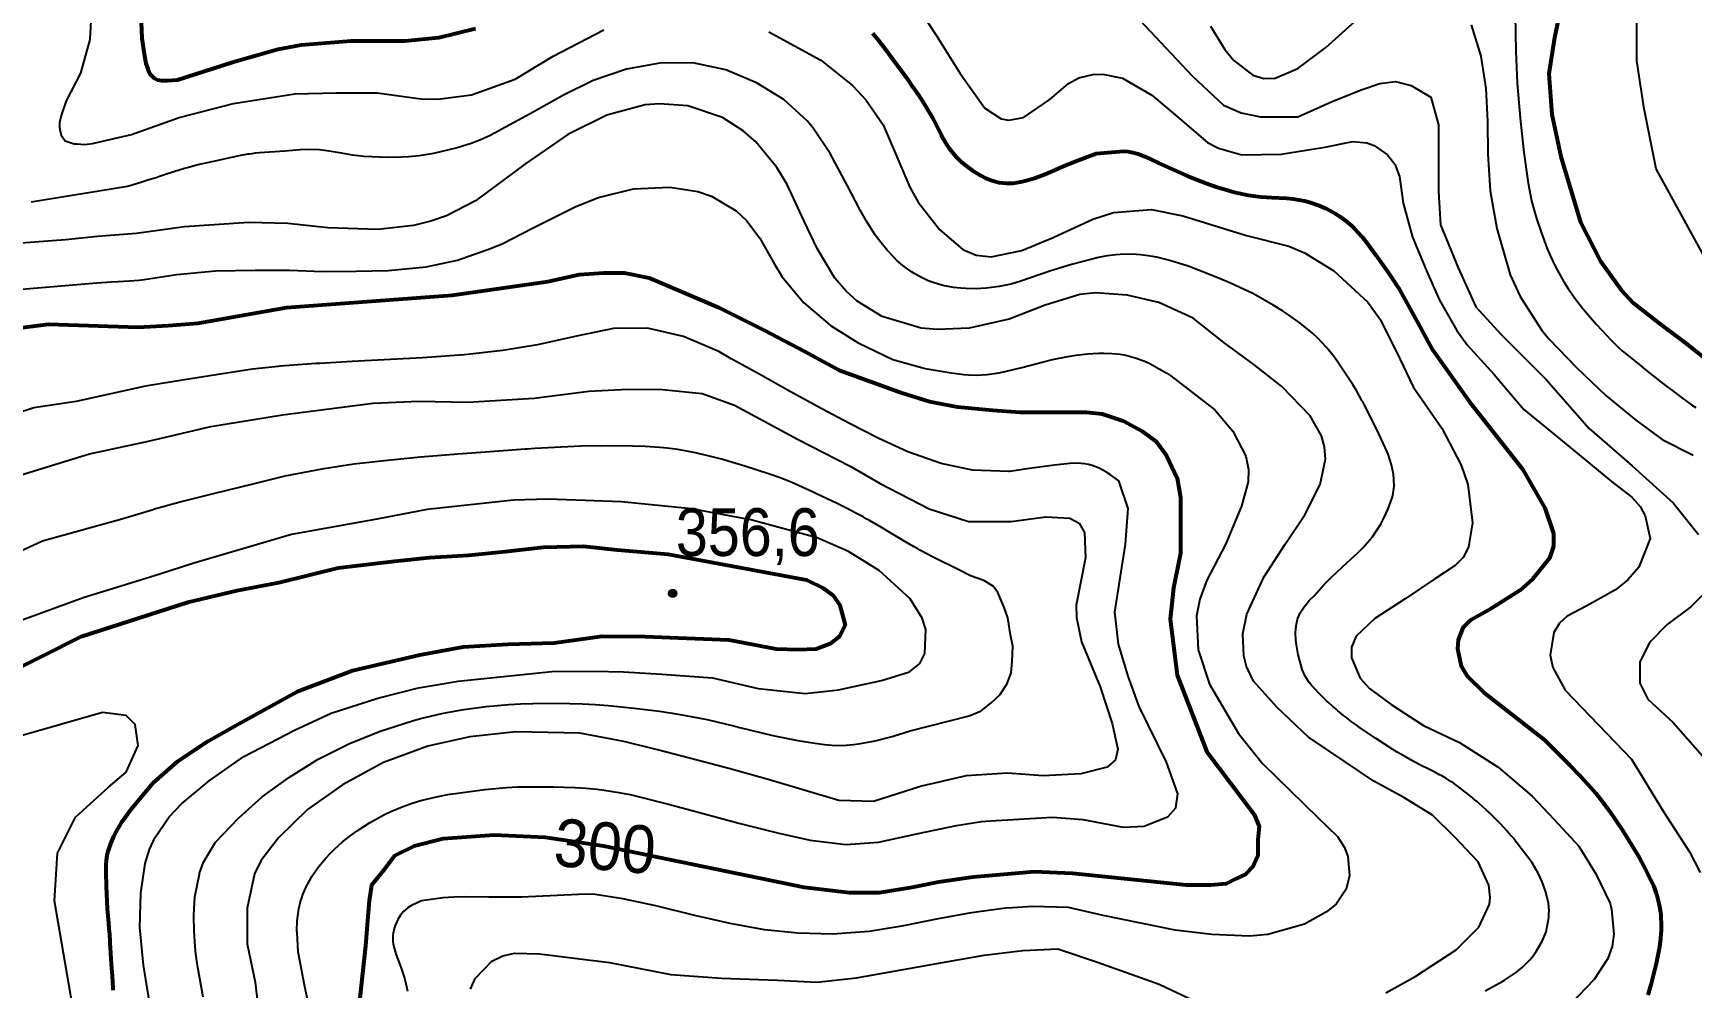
# Model space of a CAD drawing. Header units: metres. Extents: x 549268 to 556659, y 1838059 to 1844558.
# Drawn here: x 554969 to 555559, y 1839053 to 1839393 of the extents above; entities that cross this region are included whole.
import ezdxf
from ezdxf.enums import TextEntityAlignment as Align

# ---------------------------------------------------------------- set-up
doc = ezdxf.new("R2010")
doc.units = ezdxf.units.M
doc.header["$LTSCALE"] = 0.8
for name, color, linetype, lineweight in [('1', 7, 'Continuous', 25), ('2', 7, 'Continuous', 53), ('5', 7, 'Continuous', 13)]:
    doc.layers.add(name, color=color, linetype=linetype, lineweight=lineweight)
doc.layers.add('4', color=7, linetype='Continuous')

msp = doc.modelspace()

# ---------------------------------------------------------------- hatches: boundary and pattern name
at = {"layer": '5'}
msp.add_hatch(color=256, dxfattribs=at).paths.add_polyline_path([(555197.93, 1839193.82, 1), (555194.93, 1839193.82, 1)])

# ---------------------------------------------------------------- linework, layer by layer
at = {"layer": '1'}
for points in [[(555565.21, 1839310.82), (555546.45, 1839345.01), (555542.19, 1839366.38), (555539.64, 1839383.48), (555539.64, 1839400.57), (555539.64, 1839415.96), (555543.05, 1839464.68), (555541.33, 1839480.93), (555537.07, 1839486.91), (555530.25, 1839491.18), (555519.17, 1839494.6), (555503.83, 1839494.6), (555484.22, 1839492.04), (555446.72, 1839471.52), (555439.05, 1839463.83), (555433.08, 1839463.83), (555429.67, 1839463.83)], [(554989.75, 1839404.22), (554988.96, 1839391.03), (554985.7, 1839378.98), (554980.61, 1839369.18), (554978.74, 1839363.94), (554978.18, 1839361.32), (554978.18, 1839359.64), (554978.56, 1839357.96), (554978.74, 1839357.02), (554980.24, 1839354.96), (554983.41, 1839353.84), (554984.53, 1839353.84), (554987.14, 1839353.66), (554989.93, 1839354.03), (555003.82, 1839357.21), (555020.84, 1839363.29), (555040.15, 1839368.23), (555061.96, 1839371.62), (555076.62, 1839372), (555091.29, 1839372), (555106.83, 1839369.87), (555112.86, 1839369.74), (555124.88, 1839371.37), (555140.35, 1839376.91), (555153.89, 1839385.11), (555171.88, 1839394.51)], [(555283.87, 1839402.29), (555290.42, 1839392.16), (555298.81, 1839378.86), (555307.55, 1839366.63), (555313.4, 1839362.78), (555316.07, 1839362.33), (555321.26, 1839363.22), (555330.7, 1839369.65), (555337.36, 1839375.38), (555340.98, 1839377.42), (555345.97, 1839378.62)], [(555359.07, 1839401.87), (555381.34, 1839378.14), (555392.48, 1839367.67), (555398.74, 1839364.88), (555405.7, 1839363.48), (555418.92, 1839363.48), (555431.45, 1839369.06), (555441.89, 1839373.25), (555448.15, 1839375.34), (555453.72, 1839376.04), (555459.29, 1839374.65), (555466.25, 1839370.46), (555469.03, 1839360.69), (555469.03, 1839336.96), (555469.73, 1839325.09), (555475.99, 1839309.74), (555482.26, 1839295.78), (555491.3, 1839286.01), (555507.31, 1839269.96), (555522.62, 1839252.51), (555537.93, 1839239.25), (555552.54, 1839225.99), (555561.59, 1839214.82)], [(555387.9, 1839395.78), (555392.93, 1839387.43), (555396.16, 1839383.59), (555402.93, 1839378.31), (555406.8, 1839377.09), (555410.91, 1839377.28), (555418.94, 1839380.68), (555428.87, 1839388.23), (555439.36, 1839397.52)], [(555480.68, 1839396.25), (555484.04, 1839385.13), (555485.88, 1839373.54), (555486.51, 1839361.92), (555486.58, 1839350.23), (555487.37, 1839337.12), (555489.76, 1839323.69), (555494.58, 1839307.25), (555498.04, 1839299.47), (555505.7, 1839287.63), (555508.33, 1839284.44), (555518.22, 1839274.11), (555528.59, 1839264.31), (555539.18, 1839255.57), (555548.59, 1839248.54), (555559.67, 1839242.97)], [(555496.28, 1839399.8), (555496.52, 1839386.91), (555497.01, 1839375.43), (555498.09, 1839362.99), (555499.43, 1839350.73), (555499.63, 1839349.29), (555500.2, 1839344.89), (555500.91, 1839339.84), (555501.36, 1839337.33), (555502.17, 1839333.6), (555503.15, 1839329.82), (555503.88, 1839327.32), (555505.52, 1839322.37), (555507.63, 1839316.82), (555508.8, 1839314.09), (555510.72, 1839310.06), (555513.66, 1839304.75), (555515.28, 1839302.18), (555517.88, 1839298.45), (555520.24, 1839295.4), (555525.27, 1839289.55), (555530.55, 1839283.9), (555533.3, 1839281.17), (555534.4, 1839280.12), (555540.94, 1839274.91), (555541.92, 1839274.11), (555543.88, 1839272.51), (555545.86, 1839270.93), (555547.19, 1839269.89), (555549.85, 1839267.82), (555552.57, 1839265.75), (555553.94, 1839264.73), (555556, 1839263.21), (555558.08, 1839261.71), (555559.12, 1839260.97), (555560.58, 1839259.94)], [(555230.63, 1839393.81), (555249.2, 1839383.72), (555260.41, 1839374.65), (555265.3, 1839369.4), (555271.33, 1839360.62), (555280.86, 1839338.4), (555283.87, 1839333.07), (555291.54, 1839323.24), (555299.75, 1839316.29), (555304.46, 1839314.25), (555309.77, 1839313.67), (555320.76, 1839315.93), (555331.83, 1839320.58), (555345.99, 1839327.08), (555353.35, 1839329.42), (555366.83, 1839330.54), (555378.07, 1839328.29), (555400.64, 1839321.24), (555415.69, 1839317.45), (555421.33, 1839315.11), (555431.82, 1839308.67), (555443.81, 1839297.49), (555448.42, 1839291.26), (555455.41, 1839277.11), (555460.02, 1839267.4), (555470.22, 1839252.6), (555477.04, 1839239.48), (555479.44, 1839232.57), (555481.09, 1839218.89), (555479.74, 1839210.36), (555477.88, 1839206.7), (555474.99, 1839203.73), (555467.66, 1839198.99), (555457.17, 1839191.88), (555446.33, 1839184.8), (555439.75, 1839178.51), (555438.07, 1839174.65), (555438.04, 1839170.9), (555441.18, 1839163.58), (555444.42, 1839159.97), (555452.15, 1839154.28), (555463.69, 1839146.8), (555476.55, 1839140.66), (555490.26, 1839131.95), (555502.32, 1839121.65), (555510.17, 1839113.34)], [(555236.02, 1839369.64), (555226.31, 1839375.55), (555215.41, 1839380.18), (555203.56, 1839382.67), (555191.85, 1839382.61), (555179.95, 1839380.42), (555168.12, 1839376.4), (555157.6, 1839371.24), (555145.74, 1839364.51), (555135.42, 1839358.93), (555133.77, 1839358.08), (555130.74, 1839356.48), (555127.17, 1839354.93), (555124.73, 1839354.03), (555119.75, 1839352.48), (555113.77, 1839350.97), (555110.75, 1839350.36), (555106.2, 1839349.66), (555102.42, 1839349.29), (555099.9, 1839349.15), (555094.84, 1839349.05), (555089.31, 1839349.19), (555086.55, 1839349.38), (555082.43, 1839349.85), (555078.52, 1839350.5), (555073.32, 1839351.38), (555070.71, 1839351.68), (555066.64, 1839351.84), (555063.91, 1839351.75), (555058.43, 1839351.21), (555049.34, 1839350.67), (555047.85, 1839350.53), (555046.59, 1839350.37), (555045.75, 1839350.25), (555045.2, 1839350.16), (555044.09, 1839349.97), (555043.25, 1839349.81), (555041.6, 1839349.47), (555039.94, 1839349.11), (555037.73, 1839348.61), (555036.63, 1839348.37), (555034.12, 1839347.83), (555030.77, 1839347.12), (555029.1, 1839346.76), (555027.43, 1839346.37), (555026.6, 1839346.17), (555025.36, 1839345.85), (555024.07, 1839345.49), (555023.21, 1839345.24), (555021.5, 1839344.72), (555018.94, 1839343.9), (555015.54, 1839342.78), (555013.83, 1839342.22), (555012.56, 1839341.81), (555010.02, 1839341.02), (555007.47, 1839340.24), (555004.06, 1839339.21), (555002.36, 1839338.7), (554968.09, 1839333.05)], [(555345.97, 1839378.62), (555349.52, 1839378.68), (555356.53, 1839377.26), (555367.02, 1839371.21), (555376.93, 1839362.76), (555386.85, 1839354.31), (555390.67, 1839352.29), (555399.03, 1839349.94), (555413.04, 1839350.18), (555428.57, 1839352.73), (555438.55, 1839354.66), (555443.46, 1839354.27), (555446.13, 1839353.31), (555450.88, 1839349.99), (555453.48, 1839346.58), (555455.09, 1839342.22), (555456.41, 1839332.77), (555459.8, 1839320.61), (555464.71, 1839308.69), (555469.35, 1839298.23), (555475.5, 1839287.35), (555479.2, 1839282.34), (555488.84, 1839271.69), (555499.37, 1839259.26), (555509.16, 1839251.35), (555520.43, 1839242.04), (555530.55, 1839233.67), (555537.8, 1839228.02), (555540.74, 1839224.74), (555542.59, 1839221.37), (555544.4, 1839213.4), (555540.29, 1839203.18), (555536.4, 1839198.65), (555532.02, 1839195.04), (555521.85, 1839189.4), (555514.87, 1839185.74), (555512.06, 1839183.22), (555510.03, 1839179.84), (555508.79, 1839171.82), (555509.73, 1839167.37), (555514.12, 1839159.39), (555537.74, 1839134.81), (555549.26, 1839115.87), (555558.38, 1839101.82), (555562.12, 1839094.44)], [(555450.22, 1839051.57), (555460.98, 1839057.45), (555475.27, 1839066.93), (555483.35, 1839074.97), (555487.14, 1839083.16), (555487.37, 1839085.5), (555486.9, 1839089.93), (555483.11, 1839098.16), (555475, 1839106.93), (555466.84, 1839114.86), (555456.7, 1839121.09), (555446.04, 1839126.99), (555435.39, 1839134), (555422.74, 1839142.62), (555411.58, 1839153.12), (555403.14, 1839162.51), (555400.71, 1839167.76), (555399.76, 1839171.57), (555399.39, 1839179.4), (555400.79, 1839186.46), (555406.89, 1839199.58), (555414.4, 1839211.31), (555421.39, 1839221.79), (555426.92, 1839232.62), (555428.74, 1839241.54), (555428.45, 1839246.02), (555427.36, 1839249.9), (555423.39, 1839257.02), (555413.2, 1839267.45), (555403.31, 1839275.25), (555392.63, 1839283.18), (555381.67, 1839291.8), (555369.46, 1839297.34), (555358.25, 1839299.97), (555346.91, 1839300.79), (555341.3, 1839300.2), (555329.04, 1839296.37), (555316.2, 1839291.42), (555301.92, 1839288.25), (555290.52, 1839287.76), (555284.83, 1839288.29), (555270.98, 1839292.39), (555262.07, 1839297.87), (555258.18, 1839301.36), (555254.2, 1839306.03), (555247.82, 1839316.58), (555243.29, 1839326.38), (555237.2, 1839339.35), (555233.53, 1839345.5), (555226, 1839354.6), (555221.55, 1839358.51), (555214.12, 1839363.25), (555201.85, 1839367.35), (555191.72, 1839368.16), (555186.65, 1839367.78), (555172.96, 1839364.14), (555159.11, 1839357.14), (555144.22, 1839346.85), (555126.31, 1839333.58), (555115.88, 1839328.29), (555110.37, 1839326.35), (555104.17, 1839324.82), (555091.49, 1839323.37), (555073.75, 1839323.97), (555059.47, 1839325.48), (555045.56, 1839325.86), (555022.63, 1839324.35), (555005.55, 1839321.93), (554991.73, 1839320.88), (554980.34, 1839319.72), (554958.26, 1839318.04)], [(555421.56, 1839164.32), (555420.51, 1839166.74), (555419.96, 1839168.43), (555419.08, 1839171.95), (555418.45, 1839175.44), (555418.24, 1839177.17), (555418.13, 1839179.73), (555418.33, 1839182.22), (555418.56, 1839183.43), (555418.89, 1839184.59), (555419.84, 1839186.84), (555421.15, 1839188.97), (555422.22, 1839190.34), (555423.01, 1839191.23), (555424.78, 1839192.97), (555428.12, 1839196.76), (555428.24, 1839196.89), (555430.91, 1839199.6), (555436.54, 1839204.75), (555440.29, 1839208.21), (555442.09, 1839210), (555444.6, 1839212.84), (555445.47, 1839213.96), (555447.09, 1839216.27), (555448.56, 1839218.71), (555449.46, 1839220.39), (555451.09, 1839223.89), (555452.52, 1839227.86), (555452.62, 1839228.21), (555452.9, 1839229.44), (555453.19, 1839231.95), (555453.16, 1839234.5), (555452.98, 1839236.2), (555452.29, 1839239.56), (555451.06, 1839243.35), (555450.06, 1839245.8), (555447.84, 1839250.59), (555444.37, 1839257.62), (555442.51, 1839261.08), (555441.91, 1839262.21), (555441.78, 1839262.47), (555439.95, 1839265.82), (555438.63, 1839267.99), (555435.85, 1839272.26), (555432.98, 1839276.47), (555431.47, 1839278.53), (555429.07, 1839281.49), (555426.18, 1839284.54), (555424.13, 1839286.45), (555419.8, 1839290.02), (555415.64, 1839293.03), (555413.48, 1839294.43), (555410.15, 1839296.41), (555403.12, 1839300.51), (555402.89, 1839300.62), (555395.01, 1839304.23), (555391.03, 1839305.94), (555383.64, 1839308.91), (555379.9, 1839310.27), (555374.98, 1839311.89), (555372.49, 1839312.6), (555368.71, 1839313.5), (555364.89, 1839314.16), (555362.96, 1839314.38), (555360.06, 1839314.57), (555355.72, 1839314.52), (555354.18, 1839314.4), (555351.11, 1839313.99), (555348.06, 1839313.41), (555342.03, 1839311.91), (555338.36, 1839310.86), (555331.09, 1839308.6), (555319.95, 1839304.8), (555318.82, 1839304.48), (555316.8, 1839303.93), (555312.69, 1839303.07), (555309.91, 1839302.67), (555308.05, 1839302.48), (555304.31, 1839302.28), (555300.8, 1839302.33), (555299.05, 1839302.44), (555296.44, 1839302.72), (555292.57, 1839303.46), (555289.11, 1839304.49), (555287.42, 1839305.13), (555284.95, 1839306.24), (555282.58, 1839307.54), (555281.43, 1839308.25), (555278.3, 1839310.56), (555276.35, 1839312.26), (555275.11, 1839313.47), (555272.76, 1839316), (555270.1, 1839319.29), (555268.45, 1839321.57), (555265.43, 1839326.31), (555263.05, 1839330.54), (555258.56, 1839339.15), (555252.45, 1839350.39), (555246.43, 1839359.46), (555244.42, 1839361.93), (555236.02, 1839369.64)], [(554954.85, 1839301.29), (554991.48, 1839304.35), (554996.58, 1839304.71), (554999.13, 1839304.88), (555002.96, 1839305.11), (555006.47, 1839305.32), (555007.51, 1839305.44), (555019.91, 1839307.32), (555033.77, 1839308.67), (555047.85, 1839308.91), (555060.09, 1839308.86), (555071.84, 1839308.47), (555083.83, 1839308.5), (555095.23, 1839308.77), (555108.69, 1839310.13), (555119.88, 1839312.43), (555131.58, 1839316.6), (555133.06, 1839317.21), (555135.76, 1839318.31), (555146.52, 1839323.86), (555161.99, 1839331.59), (555170.02, 1839334.71), (555182.46, 1839337.82), (555195.37, 1839338.46), (555205.4, 1839336.88), (555210.22, 1839335.24), (555219.04, 1839330.04), (555222.76, 1839326.58), (555227.41, 1839320.26), (555232.65, 1839311.05), (555235.42, 1839306.55), (555243.03, 1839297.42), (555252.63, 1839289.18), (555262.51, 1839283.05), (555274.76, 1839277.11), (555286.27, 1839273.87), (555294.9, 1839272.47), (555296.53, 1839272.19), (555300.02, 1839271.75), (555301.77, 1839271.61), (555304.41, 1839271.52), (555308.35, 1839271.69), (555312.5, 1839272.29), (555315.24, 1839272.87), (555320.69, 1839274.27), (555328.01, 1839276.16), (555331.68, 1839277.04), (555337.14, 1839278.15), (555339.89, 1839278.6), (555344.05, 1839279.11), (555347.96, 1839279.36), (555349.91, 1839279.38), (555352.83, 1839279.27), (555355.71, 1839278.96), (555357.13, 1839278.72), (555358.57, 1839278.41), (555361.39, 1839277.61), (555364.16, 1839276.57), (555365.98, 1839275.74), (555369.56, 1839273.8)], [(555179.2, 1839122.56), (555181.29, 1839122.14), (555194.91, 1839118.79), (555206.03, 1839115.75), (555220.04, 1839111.96), (555233.79, 1839108.54), (555245.35, 1839105.97), (555258.08, 1839104.33), (555269.68, 1839105.19), (555283.86, 1839108.29), (555297.48, 1839111.17), (555306.36, 1839112.52), (555309.59, 1839112.82), (555331.62, 1839114.17), (555342.48, 1839113.26), (555356.74, 1839110.59), (555364.22, 1839110.88), (555372.79, 1839114.39), (555375.47, 1839117.45), (555376.23, 1839122.41), (555372.26, 1839133.72), (555362.51, 1839153.55), (555358.55, 1839164.37), (555355.18, 1839175.76), (555353.86, 1839187.15), (555357.65, 1839211.31), (555358.59, 1839223.98), (555355.28, 1839233.86), (555355.2, 1839233.92), (555352.22, 1839236.05), (555350.67, 1839237.05), (555348.27, 1839238.36), (555345.77, 1839239.37), (555344.48, 1839239.73), (555343.17, 1839239.98), (555340.5, 1839240.18), (555337.78, 1839240.09), (555332.3, 1839239.48), (555324.22, 1839238.44), (555320.21, 1839237.74), (555316.5, 1839237.23), (555316.08, 1839237.18), (555303.11, 1839237.63), (555292.05, 1839240.06), (555280.15, 1839244.23), (555269.84, 1839248.95), (555259.34, 1839254.28), (555249.33, 1839259.6), (555237.77, 1839265.9), (555227.75, 1839271.61), (555217.23, 1839277.37), (555212.84, 1839279.88), (555212.25, 1839280.17), (555200.26, 1839285.25), (555187.46, 1839288.18), (555175.39, 1839288.15), (555162.19, 1839285.36), (555148.37, 1839282.35), (555135.94, 1839280.23), (555122.22, 1839278.69), (555107.4, 1839277.69), (555095.98, 1839277.03), (555082.37, 1839276.32), (555070.8, 1839275.7), (555069.58, 1839275.62), (555058.24, 1839274.79), (555046.93, 1839273.59), (555033.93, 1839271.62), (555022.71, 1839269.82), (555008.79, 1839267.63), (554984.13, 1839262.13), (554969.09, 1839259.88), (554955.18, 1839255.36)], [(555369.56, 1839273.8), (555372.27, 1839272.25), (555373.75, 1839271.3), (555389.36, 1839259.16), (555395.83, 1839251.54), (555400.46, 1839242.66), (555401.42, 1839237.9), (555401.24, 1839233.54), (555398.94, 1839224.87), (555393.25, 1839211.24), (555386.56, 1839198.46), (555384.03, 1839191.77), (555382.9, 1839185.83), (555383.45, 1839173.69), (555387.52, 1839161.44), (555397.78, 1839143.91), (555406.38, 1839133.28), (555426.23, 1839113.88), (555433.02, 1839107.26), (555435.53, 1839103.34), (555436.7, 1839100.16), (555437.31, 1839093.34), (555436.15, 1839088.45), (555432.57, 1839083.18), (555429.21, 1839080.35), (555421.27, 1839076.05), (555408.24, 1839072.33), (555401.7, 1839071.78), (555388.39, 1839072.33), (555375.34, 1839073.89), (555349.72, 1839079.08), (555337.31, 1839081.91), (555324.48, 1839082.3), (555317.44, 1839081.89), (555314.88, 1839081.67), (555302, 1839079.99), (555290.39, 1839077.79), (555277.98, 1839075.34), (555266.36, 1839073.46), (555253.32, 1839072.49), (555240.97, 1839072.78), (555229.17, 1839074), (555216.9, 1839076.29), (555204.35, 1839079.16), (555190.39, 1839082.49), (555178.69, 1839085.01), (555168.8, 1839086.59), (555166.76, 1839086.65), (555162.94, 1839086.62), (555155.31, 1839086.22), (555142.67, 1839085.69), (555134.9, 1839085.59), (555131.01, 1839085.62), (555122.69, 1839085.76), (555118.53, 1839085.67), (555114.69, 1839085.38), (555112.14, 1839085.09), (555107.05, 1839084.3), (555103.45, 1839082.68), (555102.29, 1839081.95), (555101.3, 1839081.15), (555100.68, 1839080.55), (555099.55, 1839079.21), (555098.59, 1839077.72), (555097.61, 1839075.58)], [(554964.53, 1839236.01), (554988.82, 1839243.47), (555009.87, 1839247.99), (555032.05, 1839253.25), (555057.61, 1839257.39), (555089.86, 1839261.49), (555106.04, 1839262.25), (555123.52, 1839261.91), (555147.16, 1839263.3), (555166.61, 1839265.81), (555180.46, 1839266.47), (555192.8, 1839266.43), (555206.88, 1839265), (555218.45, 1839260.82), (555241.08, 1839248.61), (555259.62, 1839239.06), (555270.3, 1839232.88), (555287.72, 1839223.89), (555301.77, 1839219.4), (555316.94, 1839219.4), (555329.3, 1839221.08), (555337.85, 1839220.6), (555341.1, 1839218.84), (555343.01, 1839215.5), (555343.35, 1839206.48), (555340.03, 1839189.57), (555340.13, 1839185.26), (555342, 1839176.57), (555348.54, 1839160.56), (555352.9, 1839147.49), (555354.87, 1839138.32), (555354.03, 1839134.57), (555351.06, 1839131.96), (555341.67, 1839129.52), (555328.27, 1839128.88), (555315.66, 1839129.77), (555300.96, 1839128.84), (555284.98, 1839125.13), (555267.96, 1839119.71), (555255.58, 1839120.1), (555230.44, 1839127.52), (555216.44, 1839131.43), (555205.18, 1839134.41), (555191.02, 1839138.12), (555179.07, 1839141.02), (555163.4, 1839144.04), (555140.62, 1839144.51), (555124.26, 1839142.69), (555109.29, 1839139.44), (555093.54, 1839133.63), (555078.92, 1839125.67), (555066.51, 1839116.89), (555056.18, 1839106.75), (555049.86, 1839098.54), (555047.55, 1839093.99), (555045.04, 1839081.72), (555045.04, 1839069.04), (555047.78, 1839055.42), (555049.5, 1839040.98)], [(555253.07, 1839139.78), (555256.88, 1839139.69), (555260.77, 1839139.97), (555263.35, 1839140.33), (555268.47, 1839141.33), (555274.08, 1839142.72), (555276.85, 1839143.53), (555280.97, 1839144.91), (555301.97, 1839150.22), (555306.22, 1839151.98), (555309.72, 1839154.73), (555312.97, 1839157.74), (555315.47, 1839161.75), (555316.97, 1839165.51), (555317.22, 1839169.52), (555317.47, 1839175.04), (555316.72, 1839179.05), (555315.72, 1839185.06), (555314.47, 1839188.82), (555312.22, 1839194.09), (555310.47, 1839196.34), (555307.22, 1839198.35), (555302.47, 1839200.1), (555298.47, 1839202.11), (555289.39, 1839206.61), (555286.72, 1839208.03), (555285.55, 1839208.63), (555284.42, 1839209.23), (555283.67, 1839209.64), (555282.17, 1839210.48), (555279.95, 1839211.77), (555278.48, 1839212.64), (555275.54, 1839214.41), (555272.53, 1839216.21), (555271.02, 1839217.1), (555268.75, 1839218.43), (555266.46, 1839219.73), (555265.31, 1839220.38), (555264.19, 1839221), (555261.92, 1839222.22), (555259.64, 1839223.43), (555258.11, 1839224.21), (555255.04, 1839225.76), (555247.66, 1839229.25), (555246.42, 1839229.85), (555241.25, 1839232.24), (555238.64, 1839233.36), (555234.68, 1839234.94), (555230.52, 1839236.42), (555222.09, 1839239.08), (555213.78, 1839241.54), (555209.6, 1839242.67), (555204.61, 1839243.87), (555202.09, 1839244.38), (555198.3, 1839245.02), (555194.42, 1839245.5), (555191.82, 1839245.74), (555186.61, 1839246.05), (555182.14, 1839246.21), (555173.2, 1839246.31), (555163.78, 1839246.18), (555159.07, 1839246.02), (555147.36, 1839245.37), (555144.7, 1839245.21), (555143.96, 1839245.15), (555131.48, 1839244.17), (555119.98, 1839243.32), (555106.74, 1839242.28), (555094.91, 1839241.07), (555082.99, 1839239.79), (555071.52, 1839238.03), (555058.45, 1839235.58), (555046.95, 1839232.73), (555033.35, 1839229.34), (555021.92, 1839226.49), (555011.97, 1839223.73), (555011.55, 1839223.6), (555000.43, 1839220.24), (554972.11, 1839212.36), (554956.55, 1839205.33)], [(555286.5, 1839180.9), (555285.29, 1839184.92), (555280.98, 1839191.9), (555269.96, 1839201.91), (555259.02, 1839208.66), (555247.85, 1839213.53), (555224.21, 1839220.04), (555203.17, 1839223.88), (555178.22, 1839226.4), (555165.3, 1839226.9), (555152.03, 1839227.36), (555139.73, 1839227.05), (555109.09, 1839223.65), (555091.15, 1839220.24), (555060.74, 1839214.75), (555025.65, 1839204.39), (555013.9, 1839200.66), (554998.61, 1839195.89), (554987.02, 1839192.37), (554964.96, 1839184.3)], [(555564.38, 1839194.58), (555558.81, 1839189), (555550.46, 1839182.71), (555544.19, 1839176.43), (555540.71, 1839169.45), (555540.71, 1839161.78), (555543.5, 1839156.19), (555552.54, 1839147.82), (555562.98, 1839135.95)], [(555010.72, 1839045.42), (555008.03, 1839061.4), (555006.83, 1839074.84), (555007.17, 1839087.04), (555008.69, 1839097.57), (555010.22, 1839102.63), (555012.1, 1839106.75), (555017.18, 1839114.25), (555021.58, 1839118.89), (555031.47, 1839127.04), (555043.8, 1839135.69), (555061.79, 1839145.09), (555074.86, 1839151.12), (555091.53, 1839156.5), (555105.92, 1839160.21), (555120.12, 1839162.49), (555153.39, 1839166.01), (555168.36, 1839166.09), (555178.95, 1839165.86), (555192.61, 1839165.08), (555210.56, 1839163.73), (555226.9, 1839159.9), (555243.56, 1839158.18), (555255.5, 1839159.4), (555270.81, 1839162.8), (555280.71, 1839165.85), (555284.37, 1839168.79), (555286.16, 1839172.35), (555286.5, 1839180.9)], [(555485.61, 1839052.31), (555491.89, 1839055.74), (555492.48, 1839056.09), (555495.37, 1839057.97), (555496.76, 1839058.98), (555498.76, 1839060.62), (555500.62, 1839062.39), (555501.49, 1839063.32), (555502.31, 1839064.29), (555503.8, 1839066.32), (555505.12, 1839068.5), (555505.91, 1839070.02), (555507.29, 1839073.25), (555508.25, 1839078.39), (555508.34, 1839079.53), (555508.36, 1839080.83), (555508.13, 1839083.44), (555507.6, 1839086.03), (555507.11, 1839087.73), (555505.89, 1839091.04), (555504.46, 1839094.13), (555503.65, 1839095.63), (555502.31, 1839097.8), (555499.98, 1839100.95), (555496.93, 1839105.03), (555496.47, 1839105.61), (555495.66, 1839106.6), (555495.11, 1839107.26), (555493.99, 1839108.55), (555493.42, 1839109.19), (555492.27, 1839110.46), (555491.09, 1839111.7), (555490.3, 1839112.52), (555488.69, 1839114.14), (555487, 1839115.78), (555486.14, 1839116.58), (555484.85, 1839117.78), (555483.53, 1839118.96), (555482.87, 1839119.54), (555481.53, 1839120.69), (555480.85, 1839121.26), (555479.83, 1839122.1), (555474.08, 1839126.45), (555473.46, 1839126.85), (555472.37, 1839127.52), (555471.64, 1839127.95), (555470.16, 1839128.78), (555469.42, 1839129.19), (555467.91, 1839129.98), (555464.88, 1839131.52), (555463.37, 1839132.3), (555462.18, 1839132.93), (555459.82, 1839134.21), (555457.47, 1839135.52), (555454.36, 1839137.28), (555452.8, 1839138.16), (555446.57, 1839142.21), (555445.9, 1839142.68), (555443.74, 1839144.19), (555440.84, 1839146.19), (555439.41, 1839147.2), (555437.98, 1839148.23), (555437.28, 1839148.75), (555436.23, 1839149.55), (555435.22, 1839150.34), (555434.55, 1839150.88), (555433.23, 1839151.98), (555432.57, 1839152.54), (555431.28, 1839153.67), (555430.01, 1839154.82), (555429.16, 1839155.6), (555427.5, 1839157.19), (555423.87, 1839160.99), (555423.76, 1839161.11), (555422.93, 1839162.12), (555421.56, 1839164.32)], [(555029.3, 1839050.08), (555027.26, 1839061.25), (555026.7, 1839065.32), (555026.42, 1839068.04), (555026.08, 1839073.51), (555026.04, 1839078.93), (555026.13, 1839081.64), (555026.4, 1839085.72), (555027.98, 1839093.84), (555028.08, 1839094.21), (555029.47, 1839098.11), (555033.75, 1839105.24), (555041.9, 1839113.72), (555050.38, 1839121.32), (555060.03, 1839128.38), (555070.26, 1839134.72), (555081.13, 1839140.18), (555092.37, 1839144.76), (555103.81, 1839148.45), (555106.72, 1839149.21), (555114.31, 1839150.99), (555118.13, 1839151.74), (555122.1, 1839152.41), (555130.08, 1839153.47), (555138.18, 1839154.21), (555142.24, 1839154.45), (555146.61, 1839154.62), (555155.35, 1839154.7), (555164.37, 1839154.5), (555168.87, 1839154.26), (555173.48, 1839153.92), (555182.69, 1839152.98), (555191.74, 1839151.83), (555196.25, 1839151.16), (555200.4, 1839150.46), (555208.66, 1839148.87), (555218.57, 1839146.51), (555220.37, 1839146.04), (555228.2, 1839144.12), (555232.13, 1839143.24), (555240.99, 1839141.47), (555245.46, 1839140.71), (555250.52, 1839140.01), (555253.07, 1839139.78)], [(554971.15, 1838993.75), (554975.4, 1839007.6), (554980.71, 1839021.45), (554981.77, 1839033.16), (554982.83, 1839047.01), (554976.46, 1839084.29), (554977.52, 1839101.33), (554983.89, 1839114.11), (554995.58, 1839124.76), (555001.95, 1839130.09), (555006.2, 1839139.68), (555005.14, 1839147.13), (555001.95, 1839150.33), (554993.45, 1839151.39), (554963.71, 1839142.87)], [(555066.51, 1839049.26), (555065.42, 1839054.27), (555063.1, 1839066.19), (555062.73, 1839073.07), (555062.72, 1839073.65), (555062.83, 1839077.16), (555063, 1839078.92), (555063.42, 1839081.53), (555064.02, 1839084.1), (555064.4, 1839085.36), (555064.85, 1839086.62), (555065.89, 1839089.08), (555067.12, 1839091.46), (555068.03, 1839093), (555070.04, 1839095.96), (555072.76, 1839099.3), (555074.71, 1839101.39), (555076.08, 1839102.73), (555078.92, 1839105.28), (555082.01, 1839107.74), (555084.15, 1839109.28), (555088.57, 1839112.14), (555093.6, 1839114.92), (555096.18, 1839116.17), (555100.13, 1839117.85), (555104.11, 1839119.26), (555106.81, 1839120.07), (555112.33, 1839121.38), (555116.97, 1839122.25), (555117.33, 1839122.3), (555129.61, 1839123.96), (555137.35, 1839124.66), (555141.24, 1839124.86), (555145.49, 1839124.94), (555154.01, 1839124.87), (555161.73, 1839124.69), (555165.58, 1839124.47), (555169.48, 1839124.09), (555172.08, 1839123.75), (555177.26, 1839122.91), (555179.2, 1839122.56)], [(555510.17, 1839113.34), (555519, 1839103.74), (555525.05, 1839093.98), (555530.07, 1839083.4), (555530.57, 1839081.35), (555531.47, 1839072.41), (555530.85, 1839068.01), (555529.32, 1839063.85), (555524.37, 1839056.3), (555515.96, 1839047.53)], [(555097.61, 1839075.58), (555097.25, 1839074.46), (555096.91, 1839072.76), (555096.83, 1839071.91), (555096.82, 1839070.59), (555096.89, 1839069.72), (555097.18, 1839068), (555097.91, 1839065.44), (555099.8, 1839060.37), (555100.97, 1839056.74), (555101.44, 1839054.92), (555102.02, 1839052.16)], [(555124.51, 1839052.83), (555126.16, 1839056.66), (555132.09, 1839062.86), (555135.94, 1839064.76), (555140.19, 1839065.67), (555149.06, 1839065.5), (555173.99, 1839062.42), (555195.73, 1839058.1), (555213.85, 1839056.75), (555233.8, 1839056.03), (555247.76, 1839055.38), (555261.91, 1839056.94), (555290.43, 1839061.99), (555307.34, 1839065.02), (555321.04, 1839066.68), (555333.55, 1839067.19), (555347.66, 1839062.46), (555369.57, 1839054.65), (555382.36, 1839048.61)]]:
    msp.add_lwpolyline(points, dxfattribs=at)
at = {"layer": '2'}
for points in [[(555516.18, 1839420.08), (555510.34, 1839391.76), (555508.25, 1839378.84), (555509.34, 1839364.34), (555512.59, 1839349.37), (555519.59, 1839326), (555526.65, 1839312.15), (555534.03, 1839301.85), (555538.33, 1839297.25), (555547.55, 1839289.99), (555554.21, 1839285.04), (555557.04, 1839282.9), (555569.19, 1839273.29)], [(555006.96, 1839406.36), (555007.46, 1839391.43), (555008.4, 1839385.07), (555008.95, 1839382.45), (555009.7, 1839380.21), (555010.45, 1839378.71), (555011.94, 1839377.22), (555013.06, 1839376.66), (555014.55, 1839376.47), (555016.6, 1839376.47), (555020.14, 1839376.66), (555039.76, 1839383), (555055.97, 1839387.64), (555064.21, 1839389.15), (555082.03, 1839390.56), (555101.26, 1839390.56), (555113.23, 1839391.69), (555126.27, 1839394.95)], [(555267.57, 1839393.3), (555268.65, 1839392.02), (555269.18, 1839391.37), (555270.23, 1839390.06), (555271.25, 1839388.73), (555273.27, 1839386.05), (555276.27, 1839382), (555277.76, 1839379.97), (555279.98, 1839376.91), (555281.38, 1839374.93), (555282.08, 1839373.94), (555283.11, 1839372.44), (555284.13, 1839370.93), (555284.63, 1839370.17), (555285.62, 1839368.64), (555286.11, 1839367.87), (555286.82, 1839366.71), (555287.53, 1839365.52), (555288, 1839364.72), (555288.91, 1839363.11), (555289.36, 1839362.3), (555290.23, 1839360.67), (555291.08, 1839359.02), (555291.64, 1839357.92), (555292, 1839357.18), (555292.71, 1839355.69), (555293.96, 1839353.68), (555294.79, 1839352.41), (555295.55, 1839351.38), (555297.2, 1839349.42), (555299.02, 1839347.61), (555300.33, 1839346.48), (555303.11, 1839344.39), (555306.1, 1839342.56), (555307.66, 1839341.77), (555310.06, 1839340.8), (555312.53, 1839340.14), (555313.79, 1839339.94), (555315.06, 1839339.84), (555317.62, 1839339.91), (555320.19, 1839340.29), (555321.89, 1839340.67), (555325.24, 1839341.68), (555329, 1839343.11), (555336.32, 1839346.25), (555339.91, 1839347.71), (555347.17, 1839350.47), (555356.96, 1839351.26), (555358.51, 1839351.15)], [(555358.51, 1839351.15), (555359.75, 1839350.95), (555362.18, 1839350.3), (555364.55, 1839349.38), (555369.19, 1839347.16), (555372.64, 1839345.53), (555379.57, 1839342.5), (555386.62, 1839339.7), (555390.21, 1839338.46), (555393.86, 1839337.37), (555396.32, 1839336.72), (555401.29, 1839335.61), (555404.83, 1839335.11), (555405.89, 1839334.99), (555409.69, 1839334.73), (555414.77, 1839334.49), (555417.3, 1839334.25), (555421.3, 1839333.54), (555423.05, 1839333.08), (555426.49, 1839331.92), (555428.99, 1839330.83), (555432.24, 1839329.09), (555433.79, 1839328.1), (555436.02, 1839326.48), (555438.12, 1839324.7), (555439.11, 1839323.75), (555441.82, 1839320.75), (555443.49, 1839318.63), (555446.66, 1839314.25), (555451.08, 1839308.02), (555453.21, 1839304.85), (555453.84, 1839303.88), (555455.08, 1839301.97), (555461.48, 1839290.59), (555466.85, 1839280.49), (555480.02, 1839262.01), (555498.98, 1839237.96), (555506.87, 1839224.27), (555509.97, 1839215.12), (555509.97, 1839210.62), (555508.47, 1839206.36), (555502.53, 1839198.84), (555497.92, 1839194.78), (555487.64, 1839188.3), (555480.43, 1839184.27), (555477.72, 1839181.48), (555476.06, 1839177.27), (555475.8, 1839174.09), (555477.1, 1839167.83), (555479.21, 1839164.28), (555485.16, 1839158.53), (555506.77, 1839141.65), (555515.79, 1839132.59), (555519.22, 1839129.05), (555519.56, 1839128.7), (555523.24, 1839124.71), (555525.01, 1839122.65), (555527.54, 1839119.46), (555529.89, 1839116.22), (555534.35, 1839109.55), (555538.48, 1839103.08), (555540.43, 1839099.79), (555542.28, 1839096.4), (555543.44, 1839094.11), (555545.62, 1839089.45), (555546.55, 1839086.93), (555546.63, 1839086.66), (555547.45, 1839083.38), (555547.77, 1839081.71), (555548.11, 1839079.19), (555548.31, 1839075.38), (555548.28, 1839073.88), (555548.05, 1839070.88), (555547.64, 1839067.89), (555546.47, 1839061.96), (555544.65, 1839054.46), (555543.55, 1839050.76)], [(555027.37, 1839290.07), (555058.99, 1839295.59), (555117.92, 1839299.93), (555152.04, 1839304.89), (555163.21, 1839307.37), (555171.89, 1839307.99), (555179.34, 1839307.99), (555188.02, 1839306.13), (555199.81, 1839301.17), (555212.83, 1839295.59), (555228.96, 1839287.52), (555243.23, 1839280.08), (555255.64, 1839273.26), (555277.97, 1839265.2), (555287.89, 1839262.1), (555297.82, 1839260.24), (555310.23, 1839259), (555320.15, 1839258.38), (555330.7, 1839258.38), (555336.9, 1839258.38), (555343.72, 1839258.38), (555349.31, 1839257.76), (555356.75, 1839255.28), (555363.57, 1839251.55), (555368.54, 1839247.83), (555372.26, 1839242.87), (555375.98, 1839234.81), (555377.22, 1839227.99), (555377.22, 1839208.14), (555374.74, 1839195.74), (555373.5, 1839184.58), (555375.98, 1839164.73), (555386.53, 1839137.44), (555403.41, 1839115.09), (555405.14, 1839110.75), (555404.71, 1839105.99), (555404.71, 1839100.35), (555402.98, 1839096.45), (555400.39, 1839093.85), (555396.93, 1839092.12), (555393.47, 1839090.39), (555387.86, 1839089.95), (555379.21, 1839089.95), (555338.76, 1839094.03), (555325.11, 1839094.65), (555303.4, 1839092.79), (555291, 1839090.93), (555281.69, 1839089.07), (555269.91, 1839087.21), (555259.36, 1839087.21), (555243.23, 1839089.07), (555171.79, 1839103.82), (555151.04, 1839106.85), (555132.9, 1839107.72), (555114.75, 1839106.42), (555104.38, 1839103.82), (555097.46, 1839100.35), (555093.57, 1839095.15), (555089.25, 1839089.95), (555088.39, 1839084.32), (555087.95, 1839078.69), (555087.09, 1839068.29), (555084.43, 1839043.18)], [(554914.23, 1839294.39), (554912.93, 1839291.36), (554912.5, 1839288.33), (554912.5, 1839285.73), (554913.36, 1839284.43), (554914.23, 1839282.69), (554917.68, 1839280.96), (554921.57, 1839280.09), (554928.05, 1839280.53), (554934.1, 1839282.26), (554943.18, 1839284.86), (554953.55, 1839286.59), (554963.92, 1839288.33), (554974.29, 1839289.63), (555006.17, 1839288.59), (555016.92, 1839289.21), (555027.37, 1839290.07)], [(554957.63, 1839164.26), (554985.96, 1839178.47), (555023.91, 1839190.65), (555041.26, 1839194.88), (555056.27, 1839197.69), (555077.37, 1839202.86), (555097.48, 1839205.32), (555109.94, 1839206.62), (555123.88, 1839207.38), (555135.79, 1839208.62), (555150.41, 1839210.23), (555164.67, 1839210.6), (555176.72, 1839209.32), (555194.86, 1839207.73), (555244.05, 1839198.58), (555249.9, 1839195.76), (555253.42, 1839193.18), (555255.99, 1839189.66), (555257.86, 1839182.61), (555255.76, 1839178.39), (555252.48, 1839175.8), (555247.56, 1839173.93), (555241.01, 1839173.69), (555233.28, 1839173.93), (555216.55, 1839177.14)], [(555216.55, 1839177.14), (555201.33, 1839177.79), (555186.68, 1839178.36), (555171.39, 1839178.44), (555154.24, 1839176.09), (555137.82, 1839175.62), (555121.88, 1839174.68), (555106.41, 1839171.86), (555082.49, 1839166.23), (555062.79, 1839158.72), (555041.87, 1839147.2), (555031.03, 1839141.06), (555020.06, 1839133.77), (555011.46, 1839126.17), (555003.66, 1839116.98), (555000.16, 1839112.06), (555000.01, 1839111.82), (554998.22, 1839108.77), (554997.4, 1839107.19), (554996.33, 1839104.77), (554995.49, 1839102.28), (554995.18, 1839101.01), (554994.95, 1839099.75), (554994.69, 1839097.19), (554994.64, 1839094.6), (554994.85, 1839089.38), (554995.21, 1839081.65), (554995.52, 1839077.8), (554995.54, 1839077.57), (554995.55, 1839077.49), (554995.56, 1839077.33), (554995.6, 1839076.89), (554995.67, 1839076.01), (554995.74, 1839075.12), (554995.78, 1839074.54), (554995.86, 1839073.36), (554995.93, 1839072.48), (554995.97, 1839071.89), (554996.05, 1839070.71), (554996.16, 1839068.95), (554996.24, 1839067.77), (554996.39, 1839065.42), (554996.72, 1839060.29), (554996.88, 1839057.73), (554997.05, 1839055.16), (554997.13, 1839053.88), (554997.22, 1839052.52)]]:
    msp.add_lwpolyline(points, dxfattribs=at)
at = {"layer": '5'}
msp.add_circle((555196.43, 1839193.82), 1.5, dxfattribs=at)

# ---------------------------------------------------------------- texts
at = {"layer": '4', "width": 0.95}
msp.add_text('300', height=17, rotation=355.109, dxfattribs=at).set_placement((555171.64, 1839095.31), align=Align.CENTER)
at = {"layer": '5', "width": 0.9}
msp.add_text('356,6', height=17, dxfattribs=at).set_placement((555197.57, 1839207.11))

doc.saveas('drawing.dxf')
